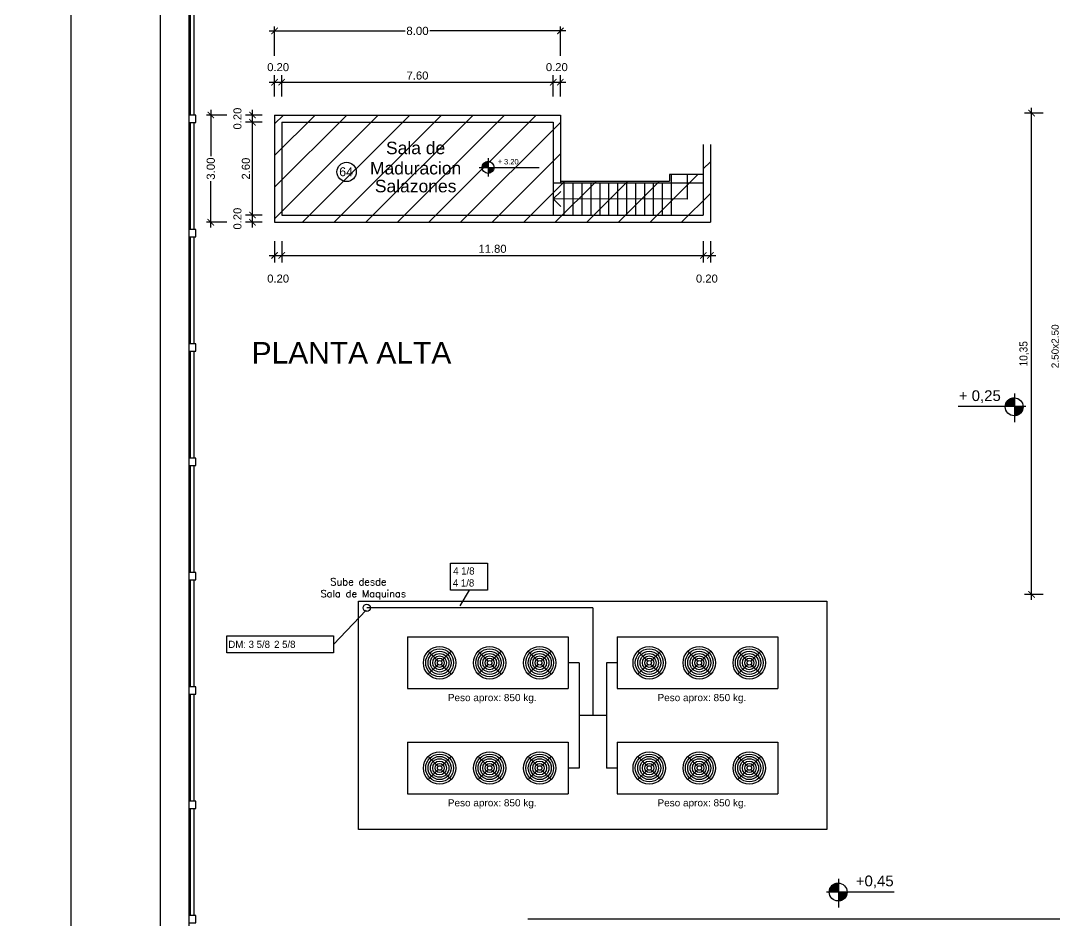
# Model space of a CAD drawing. Extents: x -106 to 115, y -156 to 65.
# Drawn here: x -51.2 to -22.27, y -69.04 to -43.86 of the extents above; entities that cross this region are included whole.
import ezdxf
from ezdxf.enums import TextEntityAlignment as Align

# ---------------------------------------------------------------- set-up
doc = ezdxf.new("R2010")
doc.units = 0
doc.header["$LTSCALE"] = 100
doc.header["$MEASUREMENT"] = 0
doc.layers.get('0').update_dxf_attribs({"color": 9, "linetype": 'CONTINUOUS'})
doc.layers.get('DEFPOINTS').update_dxf_attribs({"color": 9, "linetype": 'CONTINUOUS'})
for name, color, linetype in [('AA-EQUIPOS', 130, 'CONTINUOUS'), ('CAÑOCOBRE', 46, 'CONTINUOUS'), ('COTAS', 9, 'CONTINUOUS'), ('escalera', 9, 'CONTINUOUS'), ('Estructura Rack', 51, 'CONTINUOUS'), ('IFA-TEXTOS', 70, 'CONTINUOUS'), ('MUROS', 9, 'CONTINUOUS'), ('Máquinas', 9, 'CONTINUOUS'), ('RECUADRO', 9, 'CONTINUOUS'), ('texto', 9, 'CONTINUOUS'), ('UNTITLED-1', 9, 'CONTINUOUS')]:
    doc.layers.add(name, color=color, linetype=linetype)
doc.styles.add('Arial', font='arial.ttf')
doc.styles.add('ROMAND', font='arial.ttf')
doc.styles.add('ROMANS', font='romans')
doc.styles.get("Standard").update_dxf_attribs({"font": 'arial.ttf'})
doc.styles.add('STYLE1', font='arial.ttf', dxfattribs={"width": 0.9})
doc.dimstyles.new('ACOTA100', dxfattribs={"dimtxt": 0.225, "dimasz": 0.18, "dimexe": 0.2, "dimexo": 0.4, "dimgap": 0.07, "dimtad": 1, "dimzin": 0, "dimdsep": 46, "dimtxsty": 'STYLE1', "dimblk1": 'ARCHTICK', "dimblk2": 'ARCHTICK', "dimsah": 1, "dimcen": 0.05, "dimdle": 0.15, "dimclrd": 7, "dimclre": 7, "dimclrt": 7, "dimadec": 0, "dimazin": 0, "dimtfac": 1, "dimtmove": 2, "dimatfit": 3, "dimldrblk": 'ARCHTICK', "dimfxl": 1, "dimtvp": 1, "dimtolj": 1, "dimtzin": 0, "dimarcsym": 0})
doc.dimstyles.get("Standard").update_dxf_attribs({"dimtxt": 0.23, "dimasz": 0.18, "dimexe": 0.12, "dimexo": 0.2, "dimgap": 0.05, "dimtad": 0, "dimzin": 0, "dimdsep": 46, "dimtxsty": 'Standard', "dimblk": 'ARCHTICK', "dimcen": 0.09, "dimdle": 0.15, "dimadec": 0, "dimazin": 0, "dimtfac": 1, "dimtofl": 0, "dimtmove": 2, "dimatfit": 3, "dimfxl": 1, "dimtolj": 1, "dimtzin": 0, "dimarcsym": 0})

# ---------------------------------------------------------------- blocks, each defined once
blk = doc.blocks.new('_ARCHTICK')
at = {"color": 0, "linetype": 'ByBlock', "const_width": 0.15}
blk.add_lwpolyline([(-0.5, -0.5), (0.5, 0.5)], dxfattribs=at)
blk = doc.blocks.new('*D30')
at = {"layer": 'DEFPOINTS', "color": 0, "linetype": 'Continuous', "transparency": 16777216}
for p in [(-22.913, -46.447), (-22.291, -46.447), (-22.291, -59.92)]:
    blk.add_point(p, dxfattribs=at)
at = {"layer": 'MUROS', "color": 7, "linetype": 'Continuous', "lineweight": -2, "transparency": 16777216}
for p, q in [((-22.591, -46.447), (-23.113, -46.447)), ((-22.913, -60.07), (-22.913, -46.297)), ((-22.591, -59.92), (-23.113, -59.92))]:
    blk.add_line(p, q, dxfattribs=at)
at = {"layer": 'MUROS', "color": 7, "linetype": 'Continuous', "lineweight": -2, "transparency": 16777216, "xscale": 0.18, "yscale": 0.18, "zscale": 0.18}
for p, rotation in [((-22.913, -46.447), 90), ((-22.913, -59.92), 270)]:
    blk.add_blockref('_ARCHTICK', p, dxfattribs=dict(at, rotation=rotation))
at = {"layer": 'MUROS', "color": 7, "linetype": 'Continuous', "transparency": 16777216, "insert": (-23.118, -53.183), "char_height": 0.225, "attachment_point": 5, "rotation": 90, "style": 'STYLE1'}
blk.add_mtext('\\A1;10,35', dxfattribs=at)
blk = doc.blocks.new('*D34')
at = {"layer": 'DEFPOINTS', "color": 0, "linetype": 'Continuous', "transparency": 16777216}
for p in [(-44.099, -49.633), (-43.899, -49.633), (-43.899, -50.43)]:
    blk.add_point(p, dxfattribs=at)
at = {"layer": 'texto', "color": 7, "linetype": 'Continuous', "lineweight": -2, "transparency": 16777216}
for p, q in [((-44.099, -50.033), (-44.099, -50.63)), ((-43.899, -50.033), (-43.899, -50.63)), ((-44.249, -50.43), (-43.749, -50.43))]:
    blk.add_line(p, q, dxfattribs=at)
at = {"layer": 'texto', "color": 7, "linetype": 'Continuous', "lineweight": -2, "transparency": 16777216, "xscale": 0.18, "yscale": 0.18, "zscale": 0.18, "rotation": 180}
blk.add_blockref('_ARCHTICK', (-44.099, -50.43), dxfattribs=at)
at = {"layer": 'texto', "color": 7, "linetype": 'Continuous', "lineweight": -2, "transparency": 16777216, "xscale": 0.18, "yscale": 0.18, "zscale": 0.18}
blk.add_blockref('_ARCHTICK', (-43.899, -50.43), dxfattribs=at)
at = {"layer": 'texto', "color": 7, "linetype": 'Continuous', "transparency": 16777216, "insert": (-43.999, -51.079), "char_height": 0.225, "attachment_point": 5}
blk.add_mtext('\\A1;0.20', dxfattribs=at)
blk = doc.blocks.new('*D35')
at = {"layer": 'DEFPOINTS', "color": 0, "linetype": 'Continuous', "transparency": 16777216}
for p in [(-43.899, -49.633), (-32.099, -49.633), (-32.099, -50.43)]:
    blk.add_point(p, dxfattribs=at)
at = {"layer": 'texto', "color": 7, "linetype": 'Continuous', "lineweight": -2, "transparency": 16777216}
for p, q in [((-43.899, -50.033), (-43.899, -50.63)), ((-32.099, -50.033), (-32.099, -50.63)), ((-44.049, -50.43), (-31.949, -50.43))]:
    blk.add_line(p, q, dxfattribs=at)
at = {"layer": 'texto', "color": 7, "linetype": 'Continuous', "lineweight": -2, "transparency": 16777216, "xscale": 0.18, "yscale": 0.18, "zscale": 0.18, "rotation": 180}
blk.add_blockref('_ARCHTICK', (-43.899, -50.43), dxfattribs=at)
at = {"layer": 'texto', "color": 7, "linetype": 'Continuous', "lineweight": -2, "transparency": 16777216, "xscale": 0.18, "yscale": 0.18, "zscale": 0.18}
blk.add_blockref('_ARCHTICK', (-32.099, -50.43), dxfattribs=at)
at = {"layer": 'texto', "color": 7, "linetype": 'Continuous', "transparency": 16777216, "insert": (-37.999, -50.245), "char_height": 0.225, "attachment_point": 5}
blk.add_mtext('\\A1;11.80', dxfattribs=at)
blk = doc.blocks.new('*D36')
at = {"layer": 'DEFPOINTS', "color": 0, "linetype": 'Continuous', "transparency": 16777216}
for p in [(-32.099, -49.633), (-31.899, -49.633), (-31.899, -50.43)]:
    blk.add_point(p, dxfattribs=at)
at = {"layer": 'texto', "color": 7, "linetype": 'Continuous', "lineweight": -2, "transparency": 16777216}
for p, q in [((-32.099, -50.033), (-32.099, -50.63)), ((-31.899, -50.033), (-31.899, -50.63)), ((-32.249, -50.43), (-31.749, -50.43))]:
    blk.add_line(p, q, dxfattribs=at)
at = {"layer": 'texto', "color": 7, "linetype": 'Continuous', "lineweight": -2, "transparency": 16777216, "xscale": 0.18, "yscale": 0.18, "zscale": 0.18, "rotation": 180}
blk.add_blockref('_ARCHTICK', (-32.099, -50.43), dxfattribs=at)
at = {"layer": 'texto', "color": 7, "linetype": 'Continuous', "lineweight": -2, "transparency": 16777216, "xscale": 0.18, "yscale": 0.18, "zscale": 0.18}
blk.add_blockref('_ARCHTICK', (-31.899, -50.43), dxfattribs=at)
at = {"layer": 'texto', "color": 7, "linetype": 'Continuous', "transparency": 16777216, "insert": (-31.999, -51.079), "char_height": 0.225, "attachment_point": 5}
blk.add_mtext('\\A1;0.20', dxfattribs=at)
blk = doc.blocks.new('*D37')
at = {"layer": 'DEFPOINTS', "color": 0, "linetype": 'Continuous', "transparency": 16777216}
for p in [(-44.717, -49.3), (-44.044, -49.3), (-44.044, -49.5)]:
    blk.add_point(p, dxfattribs=at)
at = {"layer": 'texto', "color": 7, "linetype": 'Continuous', "lineweight": -2, "transparency": 16777216}
for p, q in [((-44.717, -49.65), (-44.717, -49.15)), ((-44.444, -49.3), (-44.917, -49.3)), ((-44.444, -49.5), (-44.917, -49.5))]:
    blk.add_line(p, q, dxfattribs=at)
at = {"layer": 'texto', "color": 7, "linetype": 'Continuous', "lineweight": -2, "transparency": 16777216, "xscale": 0.18, "yscale": 0.18, "zscale": 0.18}
for p, rotation in [((-44.717, -49.3), 90), ((-44.717, -49.5), 270)]:
    blk.add_blockref('_ARCHTICK', p, dxfattribs=dict(at, rotation=rotation))
at = {"layer": 'texto', "color": 7, "linetype": 'Continuous', "transparency": 16777216, "insert": (-45.137, -49.4), "char_height": 0.225, "attachment_point": 5, "rotation": 90}
blk.add_mtext('\\A1;0.20', dxfattribs=at)
blk = doc.blocks.new('*D38')
at = {"layer": 'DEFPOINTS', "color": 0, "linetype": 'Continuous', "transparency": 16777216}
for p in [(-44.717, -46.7), (-44.044, -46.7), (-44.044, -49.3)]:
    blk.add_point(p, dxfattribs=at)
at = {"layer": 'texto', "color": 7, "linetype": 'Continuous', "lineweight": -2, "transparency": 16777216}
for p, q in [((-44.717, -49.45), (-44.717, -46.55)), ((-44.444, -46.7), (-44.917, -46.7)), ((-44.444, -49.3), (-44.917, -49.3))]:
    blk.add_line(p, q, dxfattribs=at)
at = {"layer": 'texto', "color": 7, "linetype": 'Continuous', "lineweight": -2, "transparency": 16777216, "xscale": 0.18, "yscale": 0.18, "zscale": 0.18}
for p, rotation in [((-44.717, -46.7), 90), ((-44.717, -49.3), 270)]:
    blk.add_blockref('_ARCHTICK', p, dxfattribs=dict(at, rotation=rotation))
at = {"layer": 'texto', "color": 7, "linetype": 'Continuous', "transparency": 16777216, "insert": (-44.902, -48), "char_height": 0.225, "attachment_point": 5, "rotation": 90}
blk.add_mtext('\\A1;2.60', dxfattribs=at)
blk = doc.blocks.new('*D39')
at = {"layer": 'DEFPOINTS', "color": 0, "linetype": 'Continuous', "transparency": 16777216}
for p in [(-44.717, -46.5), (-44.044, -46.5), (-44.044, -46.7)]:
    blk.add_point(p, dxfattribs=at)
at = {"layer": 'texto', "color": 7, "linetype": 'Continuous', "lineweight": -2, "transparency": 16777216}
for p, q in [((-44.444, -46.5), (-44.917, -46.5)), ((-44.717, -46.85), (-44.717, -46.35)), ((-44.444, -46.7), (-44.917, -46.7))]:
    blk.add_line(p, q, dxfattribs=at)
at = {"layer": 'texto', "color": 7, "linetype": 'Continuous', "lineweight": -2, "transparency": 16777216, "xscale": 0.18, "yscale": 0.18, "zscale": 0.18}
for p, rotation in [((-44.717, -46.5), 90), ((-44.717, -46.7), 270)]:
    blk.add_blockref('_ARCHTICK', p, dxfattribs=dict(at, rotation=rotation))
at = {"layer": 'texto', "color": 7, "linetype": 'Continuous', "transparency": 16777216, "insert": (-45.137, -46.6), "char_height": 0.225, "attachment_point": 5, "rotation": 90}
blk.add_mtext('\\A1;0.20', dxfattribs=at)
blk = doc.blocks.new('*D41')
at = {"layer": 'DEFPOINTS', "color": 0, "linetype": 'Continuous', "transparency": 16777216}
for p in [(-36.299, -45.581), (-43.899, -46.377), (-36.299, -46.377)]:
    blk.add_point(p, dxfattribs=at)
at = {"layer": 'texto', "color": 7, "linetype": 'Continuous', "lineweight": -2, "transparency": 16777216}
for p, q in [((-43.899, -45.977), (-43.899, -45.381)), ((-36.299, -45.977), (-36.299, -45.381)), ((-44.049, -45.581), (-36.149, -45.581))]:
    blk.add_line(p, q, dxfattribs=at)
at = {"layer": 'texto', "color": 7, "linetype": 'Continuous', "lineweight": -2, "transparency": 16777216, "xscale": 0.18, "yscale": 0.18, "zscale": 0.18, "rotation": 180}
blk.add_blockref('_ARCHTICK', (-43.899, -45.581), dxfattribs=at)
at = {"layer": 'texto', "color": 7, "linetype": 'Continuous', "lineweight": -2, "transparency": 16777216, "xscale": 0.18, "yscale": 0.18, "zscale": 0.18}
blk.add_blockref('_ARCHTICK', (-36.299, -45.581), dxfattribs=at)
at = {"layer": 'texto', "color": 7, "linetype": 'Continuous', "transparency": 16777216, "insert": (-40.099, -45.396), "char_height": 0.225, "attachment_point": 5}
blk.add_mtext('\\A1;7.60', dxfattribs=at)
blk = doc.blocks.new('*D40')
at = {"layer": 'DEFPOINTS', "color": 0, "linetype": 'Continuous', "transparency": 16777216}
for p in [(-43.899, -45.581), (-44.099, -46.377), (-43.899, -46.377)]:
    blk.add_point(p, dxfattribs=at)
at = {"layer": 'texto', "color": 7, "linetype": 'Continuous', "lineweight": -2, "transparency": 16777216}
for p, q in [((-44.099, -45.977), (-44.099, -45.381)), ((-43.899, -45.977), (-43.899, -45.381)), ((-44.249, -45.581), (-43.749, -45.581))]:
    blk.add_line(p, q, dxfattribs=at)
at = {"layer": 'texto', "color": 7, "linetype": 'Continuous', "lineweight": -2, "transparency": 16777216, "xscale": 0.18, "yscale": 0.18, "zscale": 0.18, "rotation": 180}
blk.add_blockref('_ARCHTICK', (-44.099, -45.581), dxfattribs=at)
at = {"layer": 'texto', "color": 7, "linetype": 'Continuous', "lineweight": -2, "transparency": 16777216, "xscale": 0.18, "yscale": 0.18, "zscale": 0.18}
blk.add_blockref('_ARCHTICK', (-43.899, -45.581), dxfattribs=at)
at = {"layer": 'texto', "color": 7, "linetype": 'Continuous', "transparency": 16777216, "insert": (-43.999, -45.161), "char_height": 0.225, "attachment_point": 5}
blk.add_mtext('\\A1;0.20', dxfattribs=at)
blk = doc.blocks.new('*D42')
at = {"layer": 'DEFPOINTS', "color": 0, "linetype": 'Continuous', "transparency": 16777216}
for p in [(-36.099, -45.581), (-36.299, -46.377), (-36.099, -46.377)]:
    blk.add_point(p, dxfattribs=at)
at = {"layer": 'texto', "color": 7, "linetype": 'Continuous', "lineweight": -2, "transparency": 16777216}
for p, q in [((-36.299, -45.977), (-36.299, -45.381)), ((-36.099, -45.977), (-36.099, -45.381)), ((-36.449, -45.581), (-35.949, -45.581))]:
    blk.add_line(p, q, dxfattribs=at)
at = {"layer": 'texto', "color": 7, "linetype": 'Continuous', "lineweight": -2, "transparency": 16777216, "xscale": 0.18, "yscale": 0.18, "zscale": 0.18, "rotation": 180}
blk.add_blockref('_ARCHTICK', (-36.299, -45.581), dxfattribs=at)
at = {"layer": 'texto', "color": 7, "linetype": 'Continuous', "lineweight": -2, "transparency": 16777216, "xscale": 0.18, "yscale": 0.18, "zscale": 0.18}
blk.add_blockref('_ARCHTICK', (-36.099, -45.581), dxfattribs=at)
at = {"layer": 'texto', "color": 7, "linetype": 'Continuous', "transparency": 16777216, "insert": (-36.199, -45.161), "char_height": 0.225, "attachment_point": 5}
blk.add_mtext('\\A1;0.20', dxfattribs=at)
blk = doc.blocks.new('*D218')
at = {"layer": 'COTAS', "color": 0, "linetype": 'Continuous', "lineweight": -2, "transparency": 16777216}
for p, q in [((-44.249, -44.146), (-40.447, -44.146)), ((-44.099, -44.847), (-44.099, -44.026)), ((-35.949, -44.146), (-39.75, -44.146)), ((-36.099, -44.847), (-36.099, -44.026))]:
    blk.add_line(p, q, dxfattribs=at)
at = {"layer": 'DEFPOINTS', "color": 0, "linetype": 'Continuous', "transparency": 16777216}
for p in [(-36.099, -44.146), (-44.099, -45.047), (-36.099, -45.047)]:
    blk.add_point(p, dxfattribs=at)
at = {"layer": 'COTAS', "color": 0, "linetype": 'Continuous', "lineweight": -2, "transparency": 16777216, "xscale": 0.18, "yscale": 0.18, "zscale": 0.18, "rotation": 180}
blk.add_blockref('_ARCHTICK', (-44.099, -44.146), dxfattribs=at)
at = {"layer": 'COTAS', "color": 0, "linetype": 'Continuous', "lineweight": -2, "transparency": 16777216, "xscale": 0.18, "yscale": 0.18, "zscale": 0.18}
blk.add_blockref('_ARCHTICK', (-36.099, -44.146), dxfattribs=at)
at = {"layer": 'COTAS', "color": 0, "linetype": 'Continuous', "transparency": 16777216, "insert": (-40.099, -44.146), "char_height": 0.23, "attachment_point": 5}
blk.add_mtext('\\A1;8.00', dxfattribs=at)
blk = doc.blocks.new('*D219')
at = {"layer": 'COTAS', "color": 0, "linetype": 'Continuous', "lineweight": -2, "transparency": 16777216}
for p, q in [((-45.431, -46.5), (-46.003, -46.5)), ((-45.883, -46.35), (-45.883, -47.652)), ((-45.883, -49.65), (-45.883, -48.348)), ((-45.431, -49.5), (-46.003, -49.5))]:
    blk.add_line(p, q, dxfattribs=at)
at = {"layer": 'DEFPOINTS', "color": 0, "linetype": 'Continuous', "transparency": 16777216}
for p in [(-45.231, -46.5), (-45.883, -49.5), (-45.231, -49.5)]:
    blk.add_point(p, dxfattribs=at)
at = {"layer": 'COTAS', "color": 0, "linetype": 'Continuous', "lineweight": -2, "transparency": 16777216, "xscale": 0.18, "yscale": 0.18, "zscale": 0.18}
for p, rotation in [((-45.883, -46.5), 90), ((-45.883, -49.5), 270)]:
    blk.add_blockref('_ARCHTICK', p, dxfattribs=dict(at, rotation=rotation))
at = {"layer": 'COTAS', "color": 0, "linetype": 'Continuous', "transparency": 16777216, "insert": (-45.883, -48), "char_height": 0.23, "attachment_point": 5, "rotation": 90}
blk.add_mtext('\\A1;3.00', dxfattribs=at)

msp = doc.modelspace()

# ---------------------------------------------------------------- hatches: boundary and pattern name
at = {"linetype": 'Continuous'}
h = msp.add_hatch(dxfattribs=at)
h.set_pattern_fill('ANSI31', color=256, scale=0.01, style=0)
h.set_pattern_definition([(45, (-30.9209675, -24.3410579), (-0.000883883476, 0.000883883476), [])])
h.paths.add_polyline_path([(-23.388, -54.657), (-23.388, -54.417, 0.414214), (-23.648, -54.657)])
h.paths.add_polyline_path([(-23.388, -54.916, 0.402543), (-23.148, -54.667, 0.010003), (-23.148, -54.657), (-23.388, -54.657)])
h = msp.add_hatch(dxfattribs=at)
h.set_pattern_fill('ANSI31', color=256, scale=0.01, style=0)
h.set_pattern_definition([(45, (-35.8492256, -37.9238486), (-0.000883883476, 0.000883883476), [])])
h.paths.add_polyline_path([(-28.316, -68.239), (-28.316, -68, 0.414214), (-28.576, -68.239)])
h.paths.add_polyline_path([(-28.316, -68.499, 0.402543), (-28.076, -68.249, 0.010003), (-28.076, -68.239), (-28.316, -68.239)])
at = {"layer": 'Máquinas'}
h = msp.add_hatch(color=256, dxfattribs=at)
h.paths.add_polyline_path([(-38.124, -47.965), (-38.124, -47.796, 0.414214), (-38.293, -47.965)])
h.paths.add_polyline_path([(-37.955, -47.965), (-38.124, -47.965), (-38.124, -48.133, 0.414214)])
at = {"layer": 'texto', "linetype": 'Continuous'}
h = msp.add_hatch(dxfattribs=at)
h.set_pattern_fill('ANSI31', color=256, scale=5, style=0)
edge = h.paths.add_edge_path()
edge.add_line((-44.099, -46.5), (-44.099, -49.5))
edge.add_line((-44.099, -49.5), (-31.899, -49.5))
edge.add_line((-31.899, -49.5), (-31.899, -47.327))
edge.add_line((-31.899, -47.327), (-32.099, -47.327))
edge.add_line((-32.099, -47.327), (-32.099, -48.165))
edge.add_line((-32.099, -48.165), (-33.049, -48.165))
edge.add_line((-33.049, -48.165), (-33.049, -48.35))
edge.add_line((-33.049, -48.35), (-36.099, -48.35))
edge.add_line((-36.099, -48.35), (-36.099, -46.5))
edge.add_line((-36.099, -46.5), (-44.262, -46.5))

# ---------------------------------------------------------------- linework, layer by layer
for p, q in [((-38.124, -47.712), (-38.124, -47.965)), ((-38.377, -47.965), (-38.124, -47.965)), ((-38.124, -47.965), (-38.124, -48.218)), ((-38.124, -47.965), (-36.692, -47.965))]:
    msp.add_line(p, q)
msp.add_circle((-38.124, -47.965), 0.169)
at = {"layer": 'AA-EQUIPOS'}
for p, q in [((-40.379, -61.11), (-35.879, -61.11)), ((-40.379, -61.11), (-40.379, -62.555)), ((-35.879, -61.11), (-35.879, -62.555)), ((-34.512, -61.11), (-30.012, -61.11)), ((-34.512, -61.11), (-34.512, -62.555)), ((-30.012, -61.11), (-30.012, -62.555)), ((-40.379, -62.555), (-35.879, -62.555)), ((-34.512, -62.555), (-30.012, -62.555)), ((-40.379, -64.055), (-35.879, -64.055)), ((-40.379, -64.055), (-40.379, -65.5)), ((-35.879, -64.055), (-35.879, -65.5)), ((-34.512, -64.055), (-30.012, -64.055)), ((-34.512, -64.055), (-34.512, -65.5)), ((-30.012, -64.055), (-30.012, -65.5)), ((-40.379, -65.5), (-35.879, -65.5)), ((-34.512, -65.5), (-30.012, -65.5))]:
    msp.add_line(p, q, dxfattribs=at)
at = {"layer": 'AA-EQUIPOS', "color": 10}
for p, q in [((-39.523, -61.788), (-39.801, -61.51)), ((-39.435, -61.788), (-39.157, -61.51)), ((-38.123, -61.788), (-38.401, -61.51)), ((-38.035, -61.788), (-37.757, -61.51)), ((-36.723, -61.788), (-37.001, -61.51)), ((-36.635, -61.788), (-36.357, -61.51)), ((-33.656, -61.788), (-33.934, -61.51)), ((-33.567, -61.788), (-33.29, -61.51)), ((-32.256, -61.788), (-32.534, -61.51)), ((-32.167, -61.788), (-31.89, -61.51)), ((-30.856, -61.788), (-31.134, -61.51)), ((-30.767, -61.788), (-30.49, -61.51)), ((-39.523, -61.876), (-39.801, -62.154)), ((-39.435, -61.876), (-39.157, -62.154)), ((-38.123, -61.876), (-38.401, -62.154)), ((-38.035, -61.876), (-37.757, -62.154)), ((-36.723, -61.876), (-37.001, -62.154)), ((-36.635, -61.876), (-36.357, -62.154)), ((-33.656, -61.876), (-33.934, -62.154)), ((-33.567, -61.876), (-33.29, -62.154)), ((-32.256, -61.876), (-32.534, -62.154)), ((-32.167, -61.876), (-31.89, -62.154)), ((-30.856, -61.876), (-31.134, -62.154)), ((-30.767, -61.876), (-30.49, -62.154)), ((-39.523, -64.733), (-39.801, -64.455)), ((-39.435, -64.733), (-39.157, -64.455)), ((-38.123, -64.733), (-38.401, -64.455)), ((-38.035, -64.733), (-37.757, -64.455)), ((-36.723, -64.733), (-37.001, -64.455)), ((-36.635, -64.733), (-36.357, -64.455)), ((-33.656, -64.733), (-33.934, -64.455)), ((-33.567, -64.733), (-33.29, -64.455)), ((-32.256, -64.733), (-32.534, -64.455)), ((-32.167, -64.733), (-31.89, -64.455)), ((-30.856, -64.733), (-31.134, -64.455)), ((-30.767, -64.733), (-30.49, -64.455)), ((-39.523, -64.821), (-39.801, -65.099)), ((-39.435, -64.821), (-39.157, -65.099)), ((-38.123, -64.821), (-38.401, -65.099)), ((-38.035, -64.821), (-37.757, -65.099)), ((-36.723, -64.821), (-37.001, -65.099)), ((-36.635, -64.821), (-36.357, -65.099)), ((-33.656, -64.821), (-33.934, -65.099)), ((-33.567, -64.821), (-33.29, -65.099)), ((-32.256, -64.821), (-32.534, -65.099)), ((-32.167, -64.821), (-31.89, -65.099)), ((-30.856, -64.821), (-31.134, -65.099)), ((-30.767, -64.821), (-30.49, -65.099))]:
    msp.add_line(p, q, dxfattribs=at)
for centre, radius in [((-39.479, -61.832), 0.455), ((-39.479, -61.832), 0.39), ((-39.479, -61.832), 0.324), ((-39.479, -61.832), 0.259), ((-38.079, -61.832), 0.455), ((-38.079, -61.832), 0.39), ((-38.079, -61.832), 0.324), ((-38.079, -61.832), 0.259), ((-36.679, -61.832), 0.455), ((-36.679, -61.832), 0.39), ((-36.679, -61.832), 0.324), ((-36.679, -61.832), 0.259), ((-33.612, -61.832), 0.455), ((-33.612, -61.832), 0.39), ((-33.612, -61.832), 0.324), ((-33.612, -61.832), 0.259), ((-32.212, -61.832), 0.455), ((-32.212, -61.832), 0.39), ((-32.212, -61.832), 0.324), ((-32.212, -61.832), 0.259), ((-30.812, -61.832), 0.455), ((-30.812, -61.832), 0.39), ((-30.812, -61.832), 0.324), ((-30.812, -61.832), 0.259), ((-39.479, -61.832), 0.193), ((-39.479, -61.832), 0.128), ((-39.479, -61.832), 0.0624), ((-38.079, -61.832), 0.193), ((-38.079, -61.832), 0.128), ((-38.079, -61.832), 0.0624), ((-36.679, -61.832), 0.193), ((-36.679, -61.832), 0.128), ((-36.679, -61.832), 0.0624), ((-33.612, -61.832), 0.193), ((-33.612, -61.832), 0.128), ((-33.612, -61.832), 0.0624), ((-32.212, -61.832), 0.193), ((-32.212, -61.832), 0.128), ((-32.212, -61.832), 0.0624), ((-30.812, -61.832), 0.193), ((-30.812, -61.832), 0.128), ((-30.812, -61.832), 0.0624), ((-39.479, -64.777), 0.455), ((-39.479, -64.777), 0.39), ((-39.479, -64.777), 0.324), ((-38.079, -64.777), 0.455), ((-38.079, -64.777), 0.39), ((-38.079, -64.777), 0.324), ((-36.679, -64.777), 0.455), ((-36.679, -64.777), 0.39), ((-36.679, -64.777), 0.324), ((-33.612, -64.777), 0.455), ((-33.612, -64.777), 0.39), ((-33.612, -64.777), 0.324), ((-32.212, -64.777), 0.455), ((-32.212, -64.777), 0.39), ((-32.212, -64.777), 0.324), ((-30.812, -64.777), 0.455), ((-30.812, -64.777), 0.39), ((-30.812, -64.777), 0.324), ((-39.479, -64.777), 0.259), ((-39.479, -64.777), 0.193), ((-39.479, -64.777), 0.128), ((-39.479, -64.777), 0.0624), ((-38.079, -64.777), 0.259), ((-38.079, -64.777), 0.193), ((-38.079, -64.777), 0.128), ((-38.079, -64.777), 0.0624), ((-36.679, -64.777), 0.259), ((-36.679, -64.777), 0.193), ((-36.679, -64.777), 0.128), ((-36.679, -64.777), 0.0624), ((-33.612, -64.777), 0.259), ((-33.612, -64.777), 0.193), ((-33.612, -64.777), 0.128), ((-33.612, -64.777), 0.0624), ((-32.212, -64.777), 0.259), ((-32.212, -64.777), 0.193), ((-32.212, -64.777), 0.128), ((-32.212, -64.777), 0.0624), ((-30.812, -64.777), 0.259), ((-30.812, -64.777), 0.193), ((-30.812, -64.777), 0.128), ((-30.812, -64.777), 0.0624)]:
    msp.add_circle(centre, radius, dxfattribs=at)
at = {"layer": 'CAÑOCOBRE', "linetype": 'Continuous'}
for p, q in [((-38.655, -59.798), (-38.916, -60.236)), ((-42.452, -61.316), (-41.538, -60.363)), ((-35.195, -60.294, 0.008), (-41.519, -60.294, 0.008))]:
    msp.add_line(p, q, dxfattribs=at)
at = {"layer": 'CAÑOCOBRE'}
for p, q in [((-35.195, -60.294, 0.008), (-35.195, -63.305, 0.008)), ((-35.577, -61.832), (-35.879, -61.832)), ((-35.577, -61.832), (-35.577, -64.777)), ((-34.512, -61.832), (-34.813, -61.832)), ((-34.813, -61.832), (-34.813, -64.777)), ((-34.813, -63.305, 0), (-35.577, -63.305)), ((-35.577, -64.777), (-35.879, -64.777)), ((-34.512, -64.777), (-34.813, -64.777))]:
    msp.add_line(p, q, dxfattribs=at)
for points in [[(-38.139, -59.798), (-39.172, -59.798), (-39.172, -59.046), (-38.139, -59.046)], [(-45.439, -61.08), (-42.452, -61.08), (-42.452, -61.552), (-45.439, -61.552)]]:
    msp.add_lwpolyline(points, close=True, dxfattribs=at)
msp.add_circle((-41.519, -60.294, 0.008), 0.1, dxfattribs=at)
at = {"layer": 'escalera'}
for p, q in [((-32.999, -48.165), (-33.049, -48.165)), ((-33.049, -48.165), (-33.049, -48.35)), ((-32.999, -48.165), (-32.999, -48.4)), ((-32.099, -48.165), (-32.999, -48.165)), ((-32.549, -48.165), (-32.549, -48.4)), ((-36.299, -48.4), (-36.299, -49.3)), ((-36.099, -48.35), (-33.049, -48.35)), ((-36.099, -48.4), (-32.099, -48.4)), ((-35.999, -48.4), (-35.999, -49.3)), ((-35.749, -48.4), (-35.749, -49.3)), ((-35.499, -48.4), (-35.499, -49.3)), ((-35.499, -48.4), (-35.499, -49.3)), ((-35.249, -48.4), (-35.249, -49.3)), ((-34.999, -48.4), (-34.999, -49.3)), ((-34.749, -48.4), (-34.749, -49.3)), ((-34.499, -48.4), (-34.499, -49.3)), ((-34.249, -48.4), (-34.249, -49.3)), ((-33.999, -48.4), (-33.999, -49.3)), ((-33.749, -48.4), (-33.749, -49.3)), ((-33.499, -48.4), (-33.499, -49.3)), ((-33.249, -48.4), (-33.249, -49.3)), ((-32.999, -48.4), (-32.999, -49.3)), ((-32.549, -48.4), (-32.549, -48.851)), ((-32.549, -48.851), (-36.299, -48.849))]:
    msp.add_line(p, q, dxfattribs=at)
at = {"layer": 'Estructura Rack'}
for p, q in [((-41.747, -66.5), (-41.747, -60.11)), ((-41.747, -60.11), (-34.512, -60.11)), ((-35.879, -60.11), (-28.644, -60.11)), ((-28.644, -60.11), (-28.644, -66.5)), ((-34.512, -66.5), (-41.747, -66.5)), ((-28.644, -66.5), (-35.879, -66.5))]:
    msp.add_line(p, q, dxfattribs=at)
at = {"layer": 'MUROS', "linetype": 'Continuous'}
for p, q in [((-46.501, -16.368), (-46.501, -103.6)), ((-46.451, -46.508), (-46.451, -43.508)), ((-46.351, -46.508), (-46.351, -43.508)), ((-46.451, -49.708), (-46.451, -46.708)), ((-46.351, -49.708), (-46.351, -46.708)), ((-46.451, -52.908), (-46.451, -49.908)), ((-46.351, -52.908), (-46.351, -49.908)), ((-46.451, -56.108), (-46.451, -53.108)), ((-46.351, -56.108), (-46.351, -53.108)), ((-46.451, -59.308), (-46.451, -56.308)), ((-46.351, -59.308), (-46.351, -56.308)), ((-46.451, -62.508), (-46.451, -59.508)), ((-46.351, -62.508), (-46.351, -59.508)), ((-46.451, -65.708), (-46.451, -62.708)), ((-46.351, -65.708), (-46.351, -62.708)), ((-46.451, -68.908), (-46.451, -65.908)), ((-46.351, -68.908), (-46.351, -65.908))]:
    msp.add_line(p, q, dxfattribs=at)
at = {"layer": 'MUROS'}
for p, q in [((-44.099, -46.5), (-36.099, -46.5)), ((-44.099, -46.5), (-44.099, -49.5)), ((-36.099, -46.5), (-36.099, -48.4)), ((-43.899, -46.7), (-36.299, -46.7)), ((-43.899, -46.7), (-43.899, -49.3)), ((-36.299, -46.7), (-36.299, -48.4)), ((-32.099, -47.327), (-32.099, -49.3)), ((-31.899, -47.327), (-31.899, -49.5)), ((-36.299, -48.4), (-36.099, -48.4)), ((-43.899, -49.3), (-32.099, -49.3)), ((-44.099, -49.5), (-31.899, -49.5))]:
    msp.add_line(p, q, dxfattribs=at)
at = {"layer": 'MUROS', "linetype": 'Continuous'}
for points in [[(-46.501, -46.708), (-46.301, -46.708), (-46.301, -46.508), (-46.501, -46.508)], [(-46.501, -49.908), (-46.301, -49.908), (-46.301, -49.708), (-46.501, -49.708)], [(-46.501, -53.108), (-46.301, -53.108), (-46.301, -52.908), (-46.501, -52.908)], [(-46.501, -56.308), (-46.301, -56.308), (-46.301, -56.108), (-46.501, -56.108)], [(-46.501, -59.508), (-46.301, -59.508), (-46.301, -59.308), (-46.501, -59.308)], [(-46.501, -62.708), (-46.301, -62.708), (-46.301, -62.508), (-46.501, -62.508)], [(-46.501, -65.908), (-46.301, -65.908), (-46.301, -65.708), (-46.501, -65.708)], [(-46.501, -69.108), (-46.301, -69.108), (-46.301, -68.908), (-46.501, -68.908)]]:
    msp.add_lwpolyline(points, close=True, dxfattribs=at)
at = {"layer": 'RECUADRO', "linetype": 'Continuous'}
for points in [[(-49.788, -6.855), (75.434, -6.855), (75.434, -105.99), (-49.788, -105.99)], [(-47.288, -7.355), (74.934, -7.355), (74.934, -105.49), (-47.288, -105.49)]]:
    msp.add_lwpolyline(points, close=True, dxfattribs=at)
at = {"layer": 'texto', "linetype": 'Continuous', "flags": 128}
msp.add_lwpolyline([(-36.087, -48.637), (-36.299, -48.849), (-36.087, -49.061)], dxfattribs=at)
at = {"layer": 'texto', "linetype": 'Continuous'}
for centre, radius in [((4.578, -45.728), 110.721), ((-42.083, -48.093), 0.27)]:
    msp.add_circle(centre, radius, dxfattribs=at)
at = {"layer": 'UNTITLED-1', "linetype": 'Continuous'}
for p, q in [((-23.388, -54.297), (-23.388, -55.097)), ((-23.068, -54.657), (-24.968, -54.657)), ((-28.316, -67.879), (-28.316, -68.679)), ((-28.656, -68.239), (-26.756, -68.239))]:
    msp.add_line(p, q, dxfattribs=at)
msp.add_lwpolyline([(-37.01, -68.997), (-24.98, -68.997), (-24.98, -68.997), (-19.78, -68.997)], dxfattribs=at)
for centre in [(-23.398, -54.667), (-28.326, -68.249)]:
    msp.add_circle(centre, 0.25, dxfattribs=at)

# ---------------------------------------------------------------- texts
at = {"linetype": 'Continuous'}
for s, p in [('+ 0,25', (-24.949, -54.505)), ('+0,45', (-27.832, -68.088))]:
    msp.add_text(s, height=0.3, dxfattribs=at).set_placement(p)
at = {"layer": 'CAÑOCOBRE', "char_height": 0.20101, "attachment_point": 1}
for s, insert, width in [('{\\Ftxt|c0;4 1/8}', (-39.1, -59.161), 1.0497), ('{\\Ftxt|c0;4 1/8}', (-39.108, -59.496), 1.0497), ('{\\Ftxt|c0;DM: 3 5/8\\H0.7462x;  \\H1.34x;2 5/8}', (-45.392, -61.215), 3.23248)]:
    msp.add_mtext(s, dxfattribs=dict(at, insert=insert, width=width))
at = {"layer": 'CAÑOCOBRE', "insert": (-42.811, -59.465), "char_height": 0.2, "width": 4.15268, "attachment_point": 1, "style": 'ROMANS'}
msp.add_mtext('  Sube desde \\PSala de Maquinas', dxfattribs=at)
at = {"layer": 'IFA-TEXTOS', "color": 70, "char_height": 0.2, "width": 3.65013, "attachment_point": 2, "style": 'Arial'}
for insert in [(-38.007, -62.706), (-32.139, -62.706), (-38.007, -65.651), (-32.139, -65.651)]:
    msp.add_mtext('Peso aprox: 850 kg.', dxfattribs=dict(at, insert=insert))
at = {"layer": 'MUROS', "style": 'ROMAND'}
msp.add_text('+', height=0.15, rotation=90, dxfattribs=at).set_placement((-37.716, -47.862))
at = {"layer": 'texto', "style": 'ROMAND'}
for s, p in [('Sala de', (-40.151, -47.596)), ('Maduracion', (-40.151, -48.163)), ('Salazones', (-40.151, -48.664))]:
    msp.add_text(s, height=0.35, dxfattribs=at).set_placement(p, align=Align.CENTER)
msp.add_text('3.20', height=0.15, dxfattribs=at).set_placement((-37.676, -47.882))
at = {"layer": 'texto', "linetype": 'Continuous'}
msp.add_text('64', height=0.25, dxfattribs=at).set_placement((-42.096, -48.212), align=Align.CENTER)
at = {"layer": 'UNTITLED-1'}
msp.add_text('2.50x2.50', height=0.2, rotation=90, dxfattribs=at).set_placement((-22.154, -52.973), align=Align.CENTER)
msp.add_text('PLANTA ALTA', height=0.6, dxfattribs=at).set_placement((-44.741, -53.455))

# ---------------------------------------------------------------- dimensions: what is measured, and where the dimension line sits
at = {"layer": 'COTAS', "linetype": 'Continuous'}
dim = msp.add_linear_dim(base=(-36.099, -44.146), p1=(-44.099, -45.047), p2=(-36.099, -45.047), dimstyle='Standard', dxfattribs=at)
dim.commit()
dim.dimension.update_dxf_attribs({"geometry": '*D218', "text_midpoint": (-40.099, -44.146)})
dim = msp.add_linear_dim(base=(-45.883, -49.5), p1=(-45.231, -46.5), p2=(-45.231, -49.5), angle=90, dimstyle='Standard', dxfattribs=at)
dim.commit()
dim.dimension.update_dxf_attribs({"geometry": '*D219', "text_midpoint": (-45.883, -48)})
at = {"layer": 'MUROS', "linetype": 'Continuous'}
dim = msp.add_linear_dim(base=(-22.913, -46.447), p1=(-22.291, -59.92), p2=(-22.291, -46.447), angle=270, text='10,35', dimstyle='ACOTA100', override={"dimexo": 0.3}, dxfattribs=at)
dim.commit()
dim.dimension.update_dxf_attribs({"geometry": '*D30', "text_midpoint": (-23.118, -53.183)})
at = {"layer": 'texto', "linetype": 'Continuous'}
for base, p1, p2, picture, middle in [((-43.899, -45.581), (-44.099, -46.377), (-43.899, -46.377), '*D40', (-43.999, -45.161)), ((-36.099, -45.581), (-36.299, -46.377), (-36.099, -46.377), '*D42', (-36.199, -45.161)), ((-36.299, -45.581), (-43.899, -46.377), (-36.299, -46.377), '*D41', (-40.099, -45.396)), ((-43.899, -50.43), (-44.099, -49.633), (-43.899, -49.633), '*D34', (-43.999, -51.079)), ((-32.099, -50.43), (-43.899, -49.633), (-32.099, -49.633), '*D35', (-37.999, -50.245)), ((-31.899, -50.43), (-32.099, -49.633), (-31.899, -49.633), '*D36', (-31.999, -51.079))]:
    dim = msp.add_linear_dim(base=base, p1=p1, p2=p2, dimstyle='ACOTA100', override={"dimtxsty": 'Standard'}, dxfattribs=at)
    dim.commit()
    dim.dimension.update_dxf_attribs({"geometry": picture, "text_midpoint": middle})
for base, p1, p2, picture, middle in [((-44.717, -46.5), (-44.044, -46.7), (-44.044, -46.5), '*D39', (-45.137, -46.6)), ((-44.717, -46.7), (-44.044, -49.3), (-44.044, -46.7), '*D38', (-44.902, -48)), ((-44.717, -49.3), (-44.044, -49.5), (-44.044, -49.3), '*D37', (-45.137, -49.4))]:
    dim = msp.add_linear_dim(base=base, p1=p1, p2=p2, angle=90, dimstyle='ACOTA100', override={"dimtxsty": 'Standard'}, dxfattribs=at)
    dim.commit()
    dim.dimension.update_dxf_attribs({"geometry": picture, "text_midpoint": middle})

doc.saveas('drawing.dxf')
